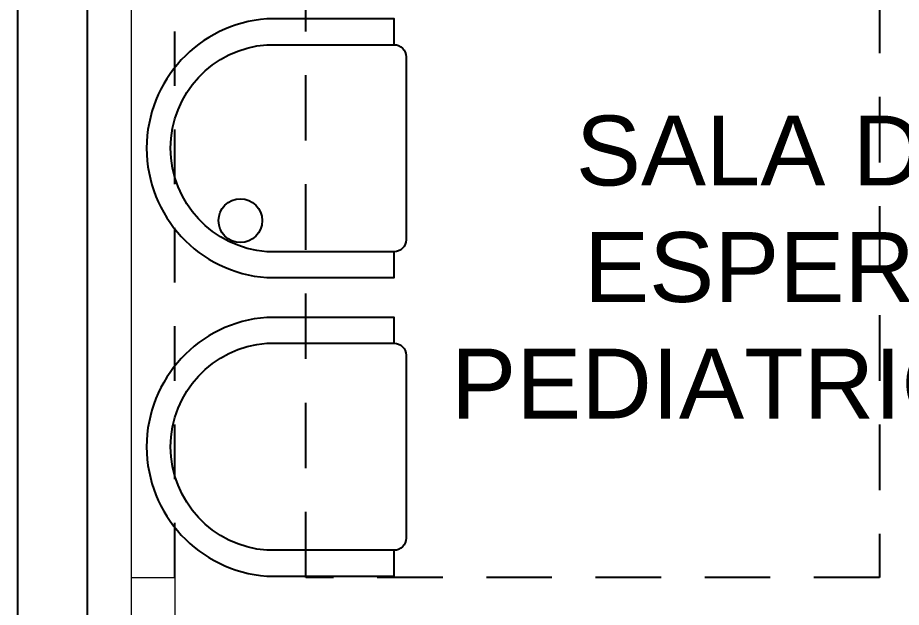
# Model space of a CAD drawing. Header units: metres. Extents: x -22.5 to 67.5, y 0 to 64.7.
# Drawn here: x 19.037 to 21.06, y 50.207 to 51.556 of the extents above; entities that cross this region are included whole.
import ezdxf

# ---------------------------------------------------------------- set-up
doc = ezdxf.new("R2010")
doc.units = ezdxf.units.M
doc.linetypes.add('XREF PB NEURO-ONCOLOGIA$0$CONJUNTO TLAHUAC$0$HIDDEN2', pattern=[0.1875, 0.125, -0.0625])
doc.linetypes.add('XREF PB NEURO-ONCOLOGIA$0$HIDDE150', pattern=[0.24, 0.15, -0.09])
for name, color, linetype in [('TEXTO', 7, 'Continuous'), ('XREF PB NEURO-ONCOLOGIA$0$LAMPARAS 1', 112, 'Continuous'), ('XREF PB NEURO-ONCOLOGIA$0$MOBILIARIO', 161, 'Continuous'), ('XREF PB NEURO-ONCOLOGIA$0$NOVIDESA', 11, 'Continuous'), ('XREF PB NEURO-ONCOLOGIA$0$PLAFONES', 20, 'XREF PB NEURO-ONCOLOGIA$0$HIDDE150'), ('XREF PB NEURO-ONCOLOGIA$0$PROYECCIÓN', 8, 'XREF PB NEURO-ONCOLOGIA$0$CONJUNTO TLAHUAC$0$HIDDEN2')]:
    doc.layers.add(name, color=color, linetype=linetype)
doc.layers.add('XREF PB NEURO-ONCOLOGIA$0$MUROS DE TABLAROCA', color=150, linetype='Continuous', lineweight=13)
doc.styles.add('100 LOCALES 25', font='arial.ttf', dxfattribs={"height": 0.25})

# ---------------------------------------------------------------- blocks, each defined once
blk = doc.blocks.new('XREF PB NEURO-ONCOLOGIA$0$Ref Arq Nivel 2$0$Silla 2')
blk.add_lwpolyline([(-0.2154, -0.025, -0.414214), (-0.1904, 0), (0.1904, 0, -0.414214), (0.2154, -0.025)], format="xyb")
blk.add_lwpolyline([(-0.2154, -0.29), (-0.2154, -0.025), (-0.2692, -0.025), (-0.2692, -0.29, 0.928571), (0.2692, -0.29), (0.2692, -0.025), (0.2154, -0.025), (0.2154, -0.29, -0.928571)], format="xyb", close=True)
blk = doc.blocks.new('XREF PB NEURO-ONCOLOGIA')
at = {"layer": 'XREF PB NEURO-ONCOLOGIA$0$LAMPARAS 1'}
blk.add_circle((17.6184, 25.7162), 0.05, dxfattribs=at)
at = {"layer": 'XREF PB NEURO-ONCOLOGIA$0$MUROS DE TABLAROCA'}
for p, q in [((16.8017, 25.9662, 0), (16.8017, 25.8662)), ((16.8017, 25.8662), (16.0017, 25.8662))]:
    blk.add_line(p, q, dxfattribs=at)
at = {"layer": 'XREF PB NEURO-ONCOLOGIA$0$MUROS DE TABLAROCA', "elevation": 0}
blk.add_lwpolyline([(21.3017, 25.966), (16.2017, 25.9662), (16.2017, 26.0662), (21.3017, 26.0662)], close=True, dxfattribs=at)
at = {"layer": 'XREF PB NEURO-ONCOLOGIA$0$NOVIDESA', "elevation": 0}
for points in [[(21.6617, 21.7162), (21.6617, 26.2262), (16.3616, 26.2262)], [(16.2017, 26.0662), (21.5017, 26.0662), (21.5017, 21.8762)]]:
    blk.add_lwpolyline(points, dxfattribs=at)
at = {"layer": 'XREF PB NEURO-ONCOLOGIA$0$PLAFONES'}
blk.add_lwpolyline([(16.8017, 25.5662), (19.4017, 25.5662), (19.4017, 24.2531), (16.8017, 24.2531)], close=True, dxfattribs=at)
at = {"layer": 'XREF PB NEURO-ONCOLOGIA$0$PROYECCIÓN'}
blk.add_line((16.8017, 25.8662), (20.4017, 25.8662), dxfattribs=at)
at = {"layer": 'XREF PB NEURO-ONCOLOGIA$0$MOBILIARIO', "xscale": 1.099999999999994, "yscale": 1.099999999999994, "zscale": 1.099999999999994, "rotation": 180}
for p in [(17.1008, 25.3369, 0), (17.7842, 25.3369, 0)]:
    blk.add_blockref('XREF PB NEURO-ONCOLOGIA$0$Ref Arq Nivel 2$0$Silla 2', p, dxfattribs=at)

msp = doc.modelspace()

# ---------------------------------------------------------------- block references
at = {"rotation": 90}
msp.add_blockref('XREF PB NEURO-ONCOLOGIA', (45.2634, 33.4734), dxfattribs=at)

# ---------------------------------------------------------------- next in the draw order: texts
at = {"layer": 'TEXTO', "insert": (19.9497, 51.3323, 0.0049), "char_height": 0.16, "width": 1.674895, "attachment_point": 1, "style": '100 LOCALES 25'}
msp.add_mtext('\\pxqc;SALA DE ESPERA PEDIATRICOS', dxfattribs=at)

doc.saveas('drawing.dxf')
